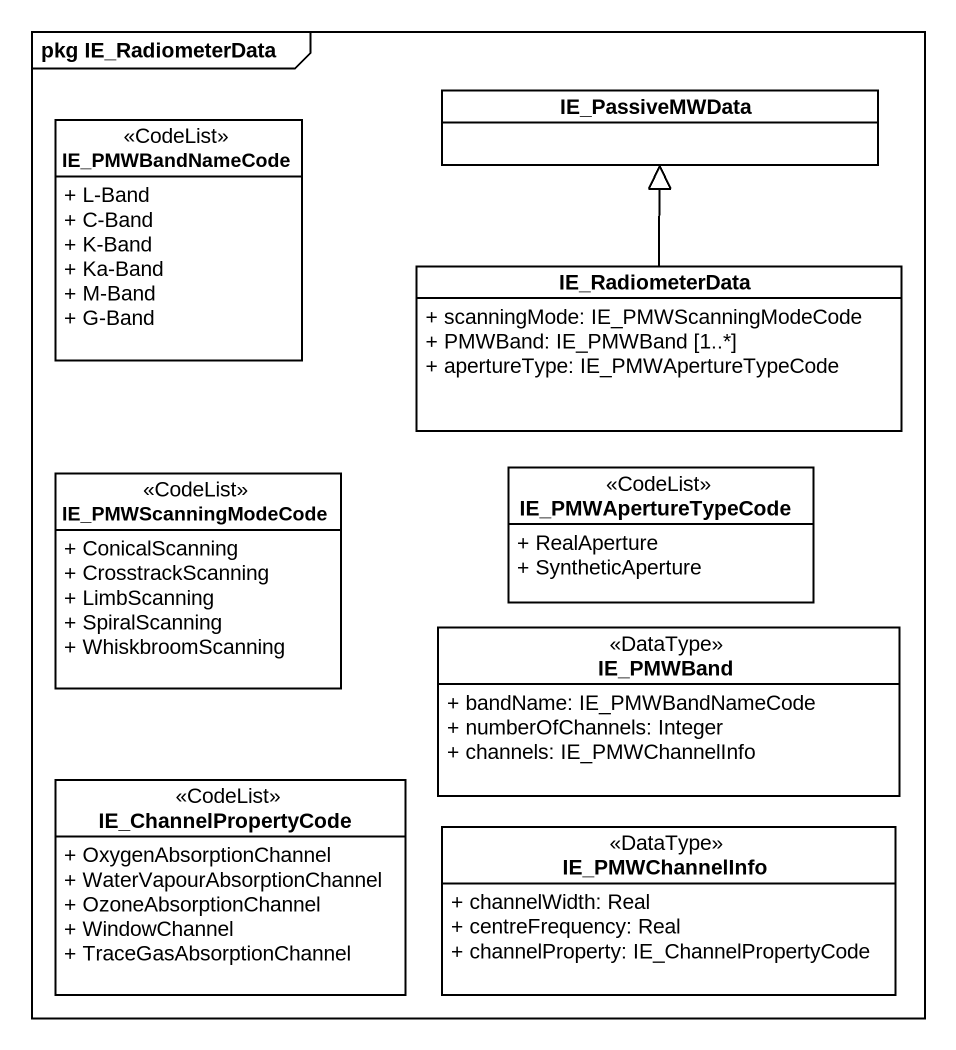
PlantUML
@startuml
mainframe pkg IE_RadiometerData
hide circle
hide empty members
skinparam classAttributeIconSize 0
class IE_PassiveMWData #FFFFFF
class IE_PMWBandNameCode <<CodeList>> #FFFFFF {
  + L-Band
  + C-Band
  + K-Band
  + Ka-Band
  + M-Band
  + G-Band
}
class IE_RadiometerData #FFFFFF {
  + scanningMode: IE_PMWScanningModeCode
  + PMWBand: IE_PMWBand [1..*]
  + apertureType: IE_PMWApertureTypeCode
}
class IE_PMWScanningModeCode <<CodeList>> #FFFFFF {
  + ConicalScanning
  + CrosstrackScanning
  + LimbScanning
  + SpiralScanning
  + WhiskbroomScanning
}
class IE_PMWApertureTypeCode <<CodeList>> #FFFFFF {
  + RealAperture
  + SyntheticAperture
}
class IE_PMWBand <<DataType>> #FFFFFF {
  + bandName: IE_PMWBandNameCode
  + numberOfChannels: Integer
  + channels: IE_PMWChannelInfo
}
class IE_ChannelPropertyCode <<CodeList>> #FFFFFF {
  + OxygenAbsorptionChannel
  + WaterVapourAbsorptionChannel
  + OzoneAbsorptionChannel
  + WindowChannel
  + TraceGasAbsorptionChannel
}
class IE_PMWChannelInfo <<DataType>> #FFFFFF {
  + channelWidth: Real
  + centreFrequency: Real
  + channelProperty: IE_ChannelPropertyCode
}
IE_RadiometerData -up-|> IE_PassiveMWData
@enduml
